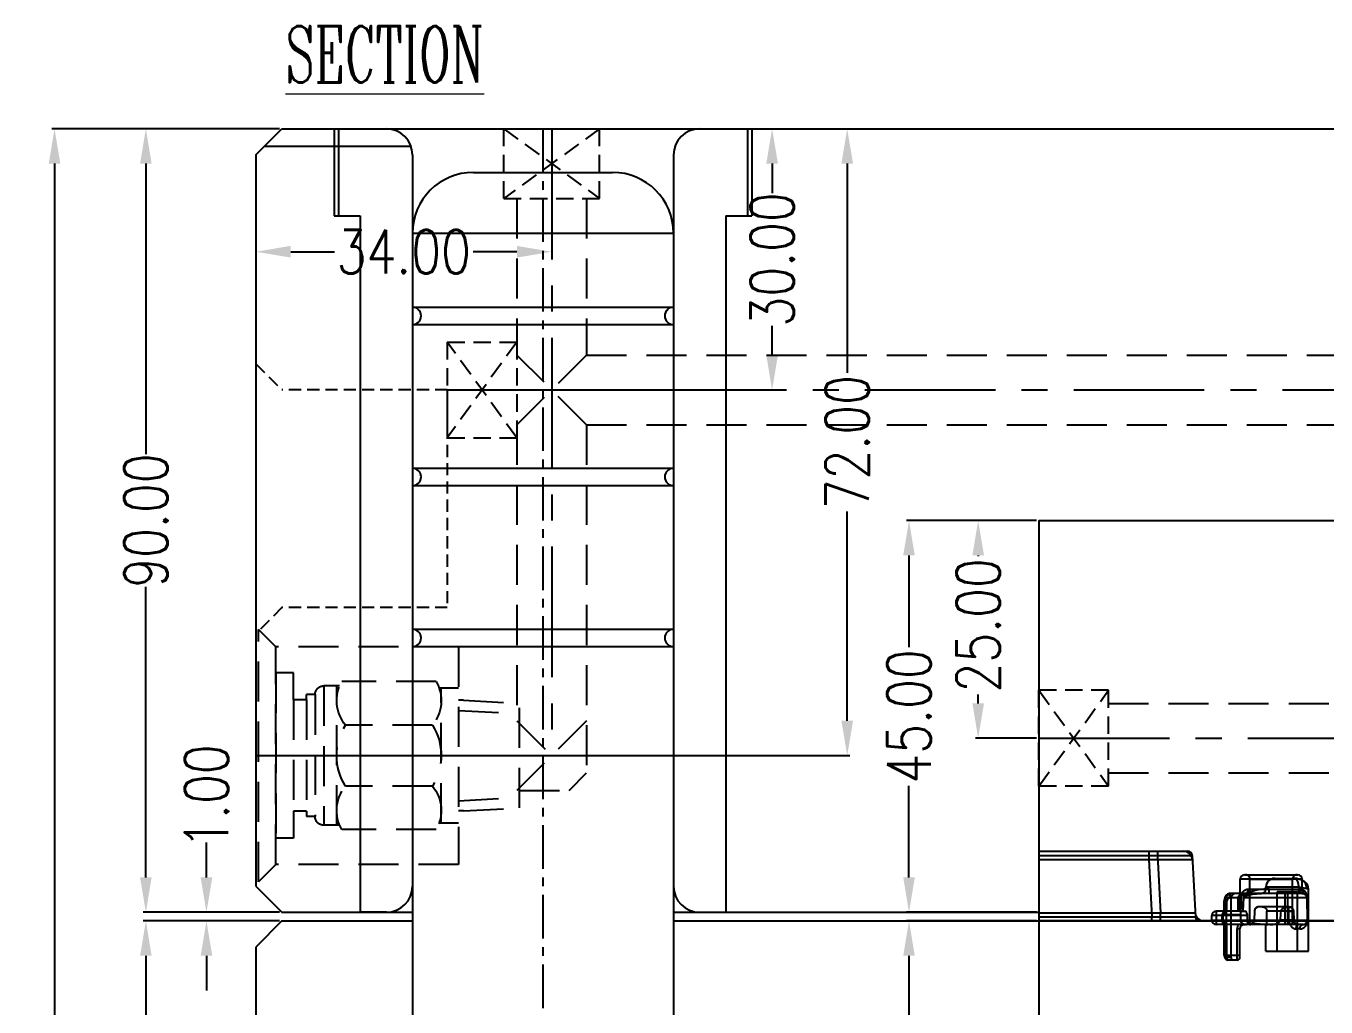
# Model space of a CAD drawing. Header units: millimetres. Extents: x 25970 to 27273, y -22508 to -21586.
# Drawn here: x 26420.2 to 26569.6, y -22229 to -22116.3 of the extents above; entities that cross this region are included whole.
import ezdxf

# ---------------------------------------------------------------- set-up
doc = ezdxf.new("R2010")
doc.units = ezdxf.units.MM
doc.header["$LTSCALE"] = 8
doc.linetypes.add('CENTER', pattern=[2, 1.25, -0.25, 0.25, -0.25])
doc.linetypes.add('HIDDEN', pattern=[0.375, 0.25, -0.125])
doc.layers.get('DEFPOINTS').update_dxf_attribs({"color": 6})
for name, color, linetype in [('Cav-cor', 30, 'Continuous'), ('CL', 1, 'Continuous'), ('WT', 4, 'Continuous')]:
    doc.layers.add(name, color=color, linetype=linetype)
doc.layers.add('dim', color=3, linetype='Continuous', lineweight=15)
doc.styles.add('ROMANC', font='RomanC.ttf', dxfattribs={"width": 0.8, "height": 7})
doc.styles.get("Standard").update_dxf_attribs({"font": 'txt.shx', "width": 0.8, "bigfont": 'chineset.shx'})
doc.dimstyles.new('ISO-25', dxfattribs={"dimtxt": 5, "dimasz": 4, "dimexe": 0.3, "dimexo": 0.3, "dimtad": 0, "dimzin": 1, "dimdsep": 46, "dimtxsty": 'Standard', "dimcen": 0, "dimclrd": 3, "dimclre": 3, "dimclrt": 3, "dimazin": 0, "dimtfac": 1, "dimtofl": 0, "dimtmove": 0, "dimatfit": 0, "dimfxl": 0, "dimarcsym": 0})

# ---------------------------------------------------------------- blocks, each defined once
blk = doc.blocks.new('*D26485')
at = {"layer": 'DEFPOINTS', "color": 0}
for p in [(26440.93, -22218.14), (26449.61, -22218.14), (26449.61, -22219.14)]:
    blk.add_point(p, dxfattribs=at)
at = {"layer": 'dim', "color": 3, "lineweight": -2}
for p, q in [((26440.93, -22214.14), (26440.93, -22210.14)), ((26449.31, -22218.14), (26440.63, -22218.14)), ((26449.31, -22219.14), (26440.63, -22219.14)), ((26440.93, -22223.14), (26440.93, -22227.14))]:
    blk.add_line(p, q, dxfattribs=at)
at = {"layer": 'dim', "color": 3}
for points in [[(26440.26, -22214.14), (26441.6, -22214.14), (26440.93, -22218.14)], [(26441.6, -22223.14), (26440.26, -22223.14), (26440.93, -22219.14)]]:
    blk.add_solid(points, dxfattribs=at)
at = {"layer": 'dim', "color": 3, "insert": (26440.93, -22204.85), "char_height": 5, "attachment_point": 5, "rotation": 90}
blk.add_mtext('1.00', dxfattribs=at)
blk = doc.blocks.new('*D26486')
at = {"layer": 'DEFPOINTS', "color": 0}
for p in [(26449.61, -22128.14), (26433.97, -22218.14), (26449.61, -22218.14)]:
    blk.add_point(p, dxfattribs=at)
at = {"layer": 'dim', "color": 3, "lineweight": -2}
for p, q in [((26449.31, -22128.14), (26433.67, -22128.14)), ((26433.97, -22132.14), (26433.97, -22165.52)), ((26433.97, -22214.14), (26433.97, -22180.77)), ((26449.31, -22218.14), (26433.67, -22218.14))]:
    blk.add_line(p, q, dxfattribs=at)
at = {"layer": 'dim', "color": 3}
for points in [[(26434.63, -22132.14), (26433.3, -22132.14), (26433.97, -22128.14)], [(26433.3, -22214.14), (26434.63, -22214.14), (26433.97, -22218.14)]]:
    blk.add_solid(points, dxfattribs=at)
at = {"layer": 'dim', "color": 3, "insert": (26433.97, -22173.14), "char_height": 5, "attachment_point": 5, "rotation": 90}
blk.add_mtext('90.00', dxfattribs=at)
blk = doc.blocks.new('*D26487')
at = {"layer": 'DEFPOINTS', "color": 0}
for p in [(26433.97, -22219.14), (26449.61, -22219.14), (26449.61, -22329.14)]:
    blk.add_point(p, dxfattribs=at)
at = {"layer": 'dim', "color": 3, "lineweight": -2}
for p, q in [((26449.31, -22219.14), (26433.67, -22219.14)), ((26433.97, -22223.14), (26433.97, -22265.85)), ((26433.97, -22325.14), (26433.97, -22282.43)), ((26449.31, -22329.14), (26433.67, -22329.14))]:
    blk.add_line(p, q, dxfattribs=at)
at = {"layer": 'dim', "color": 3}
for points in [[(26434.63, -22223.14), (26433.3, -22223.14), (26433.97, -22219.14)], [(26433.3, -22325.14), (26434.63, -22325.14), (26433.97, -22329.14)]]:
    blk.add_solid(points, dxfattribs=at)
at = {"layer": 'dim', "color": 3, "insert": (26433.97, -22274.14), "char_height": 5, "attachment_point": 5, "rotation": 90}
blk.add_mtext('110.00', dxfattribs=at)
blk = doc.blocks.new('*D26490')
at = {"layer": 'DEFPOINTS', "color": 0}
for p in [(26423.47, -22128.14), (26449.61, -22128.14), (26449.61, -22469.14)]:
    blk.add_point(p, dxfattribs=at)
at = {"layer": 'dim', "color": 3, "lineweight": -2}
for p, q in [((26449.31, -22128.14), (26423.17, -22128.14)), ((26423.47, -22132.14), (26423.47, -22289.35)), ((26423.47, -22465.14), (26423.47, -22307.93)), ((26449.31, -22469.14), (26423.17, -22469.14))]:
    blk.add_line(p, q, dxfattribs=at)
at = {"layer": 'dim', "color": 3}
for points in [[(26424.14, -22132.14), (26422.81, -22132.14), (26423.47, -22128.14)], [(26422.81, -22465.14), (26424.14, -22465.14), (26423.47, -22469.14)]]:
    blk.add_solid(points, dxfattribs=at)
at = {"layer": 'dim', "color": 3, "insert": (26423.47, -22298.64), "char_height": 5, "attachment_point": 5, "rotation": 90}
blk.add_mtext('341.00', dxfattribs=at)
blk = doc.blocks.new('*D26492')
at = {"layer": 'DEFPOINTS', "color": 0}
for p in [(26521.67, -22219.14), (26536.61, -22219.14), (26536.61, -22269.14)]:
    blk.add_point(p, dxfattribs=at)
at = {"layer": 'dim', "color": 3, "lineweight": -2}
for p, q in [((26536.31, -22219.14), (26521.37, -22219.14)), ((26521.67, -22223.14), (26521.67, -22236.52)), ((26521.67, -22265.14), (26521.67, -22251.77)), ((26536.31, -22269.14), (26521.37, -22269.14))]:
    blk.add_line(p, q, dxfattribs=at)
at = {"layer": 'dim', "color": 3}
for points in [[(26522.34, -22223.14), (26521.01, -22223.14), (26521.67, -22219.14)], [(26521.01, -22265.14), (26522.34, -22265.14), (26521.67, -22269.14)]]:
    blk.add_solid(points, dxfattribs=at)
at = {"layer": 'dim', "color": 3, "insert": (26521.67, -22244.14), "char_height": 5, "attachment_point": 5, "rotation": 90}
blk.add_mtext('50.00', dxfattribs=at)
blk = doc.blocks.new('*D26493')
at = {"layer": 'DEFPOINTS', "color": 0}
for p in [(26521.67, -22173.14), (26536.61, -22173.14), (26536.61, -22218.14)]:
    blk.add_point(p, dxfattribs=at)
at = {"layer": 'dim', "color": 3, "lineweight": -2}
for p, q in [((26536.31, -22173.14), (26521.37, -22173.14)), ((26521.67, -22177.14), (26521.67, -22187.68)), ((26521.67, -22214.14), (26521.67, -22203.6)), ((26536.31, -22218.14), (26521.37, -22218.14))]:
    blk.add_line(p, q, dxfattribs=at)
at = {"layer": 'dim', "color": 3}
for points in [[(26522.34, -22177.14), (26521.01, -22177.14), (26521.67, -22173.14)], [(26521.01, -22214.14), (26522.34, -22214.14), (26521.67, -22218.14)]]:
    blk.add_solid(points, dxfattribs=at)
at = {"layer": 'dim', "color": 3, "insert": (26521.67, -22195.64), "char_height": 5, "attachment_point": 5, "rotation": 90}
blk.add_mtext('45.00', dxfattribs=at)
blk = doc.blocks.new('20150513.114825')
at = {"layer": 'WT', "color": 125, "linetype": 'HIDDEN'}
for p, q in [((-5.5, 8), (5.5, 8)), ((5.5, 8), (-5.5, 0)), ((-5.5, 8), (5.5, 0)), ((-5.5, 0), (-5.5, 8)), ((5.5, 0), (5.5, 8)), ((-5.5, 0), (5.5, 0))]:
    blk.add_line(p, q, dxfattribs=at)
blk = doc.blocks.new('*D27301')
at = {"layer": 'DEFPOINTS', "color": 0}
for p in [(26529.62, -22173.14), (26536.61, -22173.14), (26536.61, -22198.14)]:
    blk.add_point(p, dxfattribs=at)
at = {"layer": 'dim', "color": 3, "lineweight": -2}
for p, q in [((26536.31, -22173.14), (26529.32, -22173.14)), ((26529.62, -22177.14), (26529.62, -22177.22)), ((26529.62, -22194.14), (26529.62, -22193.14)), ((26536.31, -22198.14), (26529.32, -22198.14))]:
    blk.add_line(p, q, dxfattribs=at)
at = {"layer": 'dim', "color": 3}
for points in [[(26530.29, -22177.14), (26528.96, -22177.14), (26529.62, -22173.14)], [(26528.96, -22194.14), (26530.29, -22194.14), (26529.62, -22198.14)]]:
    blk.add_solid(points, dxfattribs=at)
at = {"layer": 'dim', "color": 3, "insert": (26529.62, -22185.18), "char_height": 5, "attachment_point": 5, "rotation": 90}
blk.add_mtext('25.00', dxfattribs=at)
blk = doc.blocks.new('*D27302')
at = {"layer": 'DEFPOINTS', "color": 0}
for p in [(26480.61, -22128.14), (26446.61, -22131.14), (26446.61, -22142.26)]:
    blk.add_point(p, dxfattribs=at)
at = {"layer": 'dim', "color": 3, "lineweight": -2}
for p, q in [((26480.61, -22128.44), (26480.61, -22142.56)), ((26446.61, -22131.44), (26446.61, -22142.56)), ((26450.61, -22142.26), (26455.65, -22142.26)), ((26476.61, -22142.26), (26471.57, -22142.26))]:
    blk.add_line(p, q, dxfattribs=at)
at = {"layer": 'dim', "color": 3}
for points in [[(26450.61, -22141.59), (26450.61, -22142.93), (26446.61, -22142.26)], [(26476.61, -22142.93), (26476.61, -22141.59), (26480.61, -22142.26)]]:
    blk.add_solid(points, dxfattribs=at)
at = {"layer": 'dim', "color": 3, "insert": (26463.61, -22142.26), "char_height": 5, "attachment_point": 5}
blk.add_mtext('34.00', dxfattribs=at)
blk = doc.blocks.new('*D27303')
at = {"layer": 'DEFPOINTS', "color": 0}
for p in [(26486.11, -22128.14), (26505.94, -22128.14), (26468.61, -22158.14)]:
    blk.add_point(p, dxfattribs=at)
at = {"layer": 'dim', "color": 3, "lineweight": -2}
for p, q in [((26486.41, -22128.14), (26506.24, -22128.14)), ((26505.94, -22132.14), (26505.94, -22135.52)), ((26505.94, -22154.14), (26505.94, -22150.77)), ((26468.91, -22158.14), (26506.24, -22158.14))]:
    blk.add_line(p, q, dxfattribs=at)
at = {"layer": 'dim', "color": 3}
for points in [[(26506.61, -22132.14), (26505.27, -22132.14), (26505.94, -22128.14)], [(26505.27, -22154.14), (26506.61, -22154.14), (26505.94, -22158.14)]]:
    blk.add_solid(points, dxfattribs=at)
at = {"layer": 'dim', "color": 3, "insert": (26505.94, -22143.14), "char_height": 5, "attachment_point": 5, "rotation": 90}
blk.add_mtext('30.00', dxfattribs=at)
blk = doc.blocks.new('*D27304')
at = {"layer": 'DEFPOINTS', "color": 0}
for p in [(26449.31, -22128.14), (26514.57, -22128.14), (26446.61, -22200.14)]:
    blk.add_point(p, dxfattribs=at)
at = {"layer": 'dim', "color": 3, "lineweight": -2}
for p, q in [((26449.61, -22128.14), (26514.87, -22128.14)), ((26514.57, -22132.14), (26514.57, -22156.18)), ((26514.57, -22196.14), (26514.57, -22172.1)), ((26446.91, -22200.14), (26514.87, -22200.14))]:
    blk.add_line(p, q, dxfattribs=at)
at = {"layer": 'dim', "color": 3}
for points in [[(26515.24, -22132.14), (26513.9, -22132.14), (26514.57, -22128.14)], [(26513.9, -22196.14), (26515.24, -22196.14), (26514.57, -22200.14)]]:
    blk.add_solid(points, dxfattribs=at)
at = {"layer": 'dim', "color": 3, "insert": (26514.57, -22164.14), "char_height": 5, "attachment_point": 5, "rotation": 90}
blk.add_mtext('72.00', dxfattribs=at)
blk = doc.blocks.new('20160901.193409')
at = {"layer": 'Cav-cor', "color": 241}
for p, q in [((-96.45, 10.96), (-79.34, 10.96)), ((-96.45, 10.48), (-82.84, 10.48)), ((-83.81, 10.96), (-83.81, 10.01)), ((-82.84, 10.96), (-82.84, 10.48)), ((-82.84, 10.48), (-82.49, 3.91)), ((-78.84, 10.48), (-78.47, 3.43)), ((-96.45, 10.01), (-83.81, 10.01)), ((-83.81, 10.01), (-83.47, 3.43)), ((-73.33, 4.08), (-73.33, 7.75)), ((-66.19, 7.75), (-73.33, 7.75)), ((-72.82, 8.26), (-66.7, 8.26)), ((-67.31, 7.72), (-72.21, 7.72)), ((-72.2, 6.12), (-72.2, 7.72)), ((-69.35, 7.85), (-67.14, 7.85)), ((-67.31, 2.55), (-67.31, 7.72)), ((-66.19, 6.51), (-66.19, 7.75)), ((-74.79, 6.02), (-74.78, 6.02)), ((-74.48, 5.61), (-74.48, 6.12)), ((-72.74, 6.12), (-74.48, 6.12)), ((-66.16, 6.12), (-72.74, 6.12)), ((-66.16, 6.12), (-72.74, 6.12)), ((-72.37, 6.63), (-66.46, 6.63)), ((-72.2, 2.55), (-72.2, 6.12)), ((-70.37, 6.63), (-70.37, 6.83)), ((-66.58, 6.83), (-70.37, 6.83)), ((-69.09, 6.12), (-69.09, 6.32)), ((-66.75, 6.32), (-69.09, 6.32)), ((-69.09, 4.59), (-69.09, 6.12)), ((-68.18, 6.12), (-68.18, 2.55)), ((-67.87, 6.12), (-67.87, 2.55)), ((-66.75, 6.12), (-66.75, 6.32)), ((-66.75, 2.55), (-66.75, 6.12)), ((-65.47, -0.51), (-65.47, 6.62)), ((-75.15, 3.88), (-75.15, 5.26)), ((-74.84, 5.26), (-75.15, 5.26)), ((-75.1, 3.67), (-75.1, 5.26)), ((-73.55, 5.61), (-74.92, 5.61)), ((-74.84, 4.08), (-74.84, 5.26)), ((-74.38, 5.61), (-74.38, -1.22)), ((-73.57, 4.08), (-73.55, 5.61)), ((-73.27, 4.08), (-73.26, 5.62)), ((-73.25, 5.61), (-73.27, 3.06)), ((-73.25, 5.61), (-73.27, 3.06)), ((-73.01, 4.85), (-73.03, 4.08)), ((-72.98, 5.62), (-73.01, 4.85)), ((-72.99, 4.85), (-73.01, 4.08)), ((-72.96, 5.61), (-72.99, 4.85)), ((-72.2, 5.61), (-72.96, 5.61)), ((-66.75, 5.61), (-72.2, 5.61)), ((-67.72, 4.59), (-71.18, 4.59)), ((-67.72, 4.59), (-71.18, 4.59)), ((-69.09, -0.51), (-69.09, 4.59)), ((-65.65, 5.61), (-66.75, 5.61)), ((-65.65, 5.61), (-65.63, 3.06)), ((-65.65, 5.61), (-65.63, 3.06)), ((-65.6, 3.07), (-65.62, 5.62)), ((-96.45, 3.91), (-82.49, 3.91)), ((-96.45, 3.43), (-83.47, 3.43)), ((-83.47, 2.96), (-83.47, 3.43)), ((-82.49, 2.96), (-82.49, 3.91)), ((-76.59, 3.06), (-76.59, 3.57)), ((-73.27, 3.57), (-76.59, 3.57)), ((-76.59, 3.06), (-73.26, 3.06)), ((-76.08, 4.08), (-76.08, 2.55)), ((-73.26, 4.08), (-76.08, 4.08)), ((-75.4, 2.96), (-75.4, 3.67)), ((-73.27, 3.67), (-75.4, 3.67)), ((-75.29, 2.96), (-75.29, 3.67)), ((-74.89, 2.55), (-74.89, 4.08)), ((-72.5, 3.57), (-73.27, 3.57)), ((-73.26, 4.08), (-72.77, 4.08)), ((-73.26, 3.06), (-72.5, 3.06)), ((-72.5, 3.32), (-72.5, 3.57)), ((-72.5, 3.06), (-72.5, 3.32)), ((-72.5, 3.06), (-72.2, 3.06)), ((-72.2, 3.06), (-66.75, 3.06)), ((-71.69, 4.1), (-71.73, 3.04)), ((-71.69, 4.1), (-71.73, 3.04)), ((-70.25, 2.55), (-70.25, 4.08)), ((-67.75, 4.08), (-70.25, 4.08)), ((-67.17, 3.04), (-68.7, 3.04)), ((-67.21, 4.1), (-68.62, 4.1)), ((-67.72, 3.02), (-67.75, 4.08)), ((-67.21, 4.1), (-67.17, 3.04)), ((-67.21, 4.1), (-67.17, 3.04)), ((-66.75, 3.06), (-65.64, 3.06)), ((-65.63, 3.06), (-65.64, 2.96)), ((-65.64, 3.06), (-65.63, 3.06)), ((-73.26, 2.96), (-96.45, 2.96)), ((-96.45, 2.96), (-73.26, 2.96)), ((-96.45, 2.96), (-72.2, 2.96)), ((-72.76, 2.55), (-76.08, 2.55)), ((-75.15, -1.02), (-75.15, 2.75)), ((-75.1, -1.02), (-75.1, 2.96)), ((-74.84, -1.02), (-74.84, 2.55)), ((-73.66, -1.53), (-73.66, 2.04)), ((-73.36, 2.04), (-73.66, 2.04)), ((-73.36, -1.22), (-73.36, 2.04)), ((-72.24, 2.55), (-72.76, 2.55)), ((-72.24, 2.55), (-72.76, 2.55)), ((-66.66, 2.55), (-72.24, 2.55)), ((-72.2, 2.96), (-66.75, 2.96)), ((-70.37, -0.51), (-70.37, 2.55)), ((-66.45, 2.04), (-66.88, 2.04)), ((-66.75, 2.96), (-39.78, 2.96)), ((-66.75, -0.51), (-66.75, 2.55)), ((-66.14, 2.55), (-66.66, 2.55)), ((-66.14, 2.55), (-66.66, 2.55)), ((-44.78, 2.96), (-65.64, 2.96)), ((-65.64, 2.96), (-44.78, 2.96)), ((-73.36, -1.02), (-75.15, -1.02)), ((-75.15, -1.02), (-75.1, -1.02)), ((-74.38, -1.22), (-74.98, -1.22)), ((-70.37, -0.51), (-65.47, -0.51)), ((-73.66, -1.53), (-74.72, -1.53))]:
    blk.add_line(p, q, dxfattribs=at)
for points in [[(-74.78, 6.02), (-74.84, 5.97), (-74.97, 5.82), (-75.07, 5.63), (-75.14, 5.41), (-75.15, 5.26)], [(-74.78, 6.02), (-74.82, 5.99), (-74.93, 5.87), (-75.03, 5.72), (-75.1, 5.54), (-75.15, 5.34), (-75.15, 5.26)], [(-75.15, -1.02), (-75.13, -1.18), (-75.05, -1.34), (-74.92, -1.47), (-74.72, -1.53)], [(-75.15, -1.02), (-75.13, -1.17), (-75.06, -1.34), (-74.93, -1.47), (-74.72, -1.53)]]:
    blk.add_lwpolyline(points, dxfattribs=at)
for centre, radius, start, end in [((-79.82, 9.96), 1, 3, 90), ((-79.34, 10.46), 0.5, 3, 90), ((-72.82, 7.75), 0.51, 90, 180), ((-72.71, 7.75), 0.51, 356.4026, 90), ((-69.35, 6.83), 1.02, 90, 180), ((-66.8, 7.75), 0.51, 90, 183.5974), ((-67.14, 5.81), 2.04, 59.2869, 90), ((-66.7, 7.75), 0.51, 0, 90), ((-66.51, 6.87), 0.808, 47.1, 59.2381), ((-66.49, 6.61), 1.02, 0.002, 57.8984), ((-73.87, 5.61), 0.51, 90, 180), ((-72.74, 5.61), 0.51, 90, 179.5), ((-72.74, 4.82), 1.3, 89.9918, 95.7552), ((-71.46, 4.11), 2.27, 116.8675, 117.8756), ((-70.88, 6.63), 0.51, 270, 0), ((-66.03, 6.63), 0.576, 180.0042, 195.882), ((-66.13, 6.58), 0.468, 223.3129, 230.4339), ((-65.68, 6.51), 0.51, 180.0011, 241.5632), ((-66.16, 5.61), 0.51, 0.5, 90), ((-71.18, 4.08), 0.51, 90, 178), ((-67.74, 3.63), 0.957, 86.959, 94.6178), ((-67.72, 4.08), 0.51, 2, 90), ((-67.68, 4.12), 0.458, 73.4259, 78.0151), ((-67.67, 4.16), 0.414, 68.2853, 73.4098), ((-67.66, 4.19), 0.391, 62.6602, 68.2679), ((-66.85, 5.61), 1.23, 0.4222, 4.717), ((-77.5, 3.96), 1, 183, 270), ((-77.98, 3.46), 0.5, 183, 270), ((-76.08, 3.57), 0.51, 90, 180), ((-76.08, 3.06), 0.51, 180, 270), ((-74.99, 3.67), 0.408, 90, 180), ((-72.76, 3.06), 0.51, 179.5, 270), ((-72.24, 3.06), 0.51, 270, 358), ((-66.66, 3.06), 0.51, 182, 270), ((-66.14, 3.06), 0.51, 270, 0.5), ((-66.85, 3.06), 1.25, 355.2855, 0.3705), ((-66.83, 3.06), 1.23, 355.2263, 0.3982), ((-74.99, 2.96), 0.408, 180, 270), ((-72.85, 2.04), 0.816, 141.3101, 180), ((-72.85, 2.04), 0.51, 90, 180), ((-72.66, 2.85), 0.295, 270.0448, 285.9897), ((-71.66, 3.05), 0.845, 186.4469, 191.0498), ((-71.06, 9.02), 6.41, 259.5763, 259.855), ((-70.85, 10.21), 7.62, 259.91, 261.5757), ((-70.71, 11.17), 8.58, 261.5589, 261.789), ((-70.08, 17.67), 15.12, 268.9088, 269.3792), ((-70.09, 17.6), 15.05, 269.3788, 269.9994), ((-74.07, -1.22), 0.306, 180, 270), ((-73.66, -1.22), 0.306, 270, 0)]:
    blk.add_arc(centre, radius, start, end, dxfattribs=at)
for points, knots in [([(-82.84, 10.48), (-82.58, 10.49), (-82.07, 10.49), (-81.33, 10.49), (-80.74, 10.49), (-80.31, 10.49), (-80.02, 10.5), (-79.76, 10.49), (-79.53, 10.49), (-79.33, 10.49), (-79.16, 10.49), (-79.04, 10.49), (-78.97, 10.49), (-78.92, 10.49), (-78.89, 10.49), (-78.87, 10.49), (-78.85, 10.48), (-78.84, 10.49), (-78.84, 10.48)], [0, 0, 0, 0, 0.195011, 0.382686, 0.555536, 0.634359, 0.707084, 0.772974, 0.831424, 0.881863, 0.923797, 0.956855, 0.969942, 0.980688, 0.989077, 0.995096, 0.998734, 1, 1, 1, 1]), ([(-83.81, 10.01), (-83.49, 10.01), (-82.85, 10.02), (-81.93, 10.03), (-81.2, 10.03), (-80.66, 10.03), (-80.29, 10.03), (-79.97, 10.03), (-79.67, 10.03), (-79.42, 10.03), (-79.21, 10.03), (-79.07, 10.02), (-78.97, 10.02), (-78.92, 10.02), (-78.88, 10.02), (-78.85, 10.02), (-78.83, 10.01), (-78.82, 10.01), (-78.82, 10.01)], [0, 0, 0, 0, 0.194984, 0.382519, 0.555397, 0.63422, 0.706935, 0.772834, 0.831288, 0.881727, 0.923674, 0.956728, 0.969821, 0.98058, 0.988986, 0.995019, 0.998675, 1, 1, 1, 1]), ([(-66.58, 6.83), (-66.58, 6.96), (-66.61, 7.21), (-66.7, 7.5), (-66.82, 7.68), (-66.94, 7.8), (-67.06, 7.85), (-67.14, 7.85)], [0, 0, 0, 0, 0.311763, 0.591474, 0.712514, 0.819583, 1, 1, 1, 1]), ([(-65.69, 6.69), (-65.67, 6.86), (-65.72, 7.21), (-65.96, 7.48), (-66.1, 7.57)], [0, 0, 0, 0, 0.514487, 1, 1, 1, 1]), ([(-66.1, 7.57), (-66.06, 7.55), (-66.03, 7.53), (-65.93, 7.47), (-66.03, 7.53), (-66.06, 7.55), (-66.1, 7.57)], [0, 0, 0, 0, 0.336591, 0.5, 0.663426, 1, 1, 1, 1]), ([(-66.1, 7.57), (-66.06, 7.55), (-66.03, 7.53), (-65.93, 7.47), (-66.03, 7.53), (-66.06, 7.55), (-66.1, 7.57)], [0, 0, 0, 0, 0.336591, 0.5, 0.663426, 1, 1, 1, 1]), ([(-74.48, 6.12), (-74.54, 6.12), (-74.66, 6.09), (-74.86, 5.94), (-74.92, 5.74), (-74.92, 5.61)], [0, 0, 0, 0, 0.235852, 0.481475, 1, 1, 1, 1]), ([(-74.92, 5.61), (-74.93, 5.69), (-74.91, 5.84), (-74.84, 5.98), (-74.79, 6.02)], [0, 0, 0, 0, 0.57089, 1, 1, 1, 1]), ([(-74.79, 6.02), (-74.84, 5.98), (-74.91, 5.84), (-74.92, 5.69), (-74.92, 5.61)], [0, 0, 0, 0, 0.428673, 1, 1, 1, 1]), ([(-74.48, 5.61), (-74.48, 5.68), (-74.5, 5.8), (-74.56, 5.96), (-74.65, 6.05), (-74.74, 6.05), (-74.77, 6.03), (-74.79, 6.02)], [0, 0, 0, 0, 0.334798, 0.616195, 0.820352, 0.906863, 1, 1, 1, 1]), ([(-74.78, 6.02), (-74.77, 6.03), (-74.72, 6.05), (-74.64, 6.04), (-74.58, 5.98), (-74.55, 5.92), (-74.54, 5.89)], [0, 0, 0, 0, 0.218392, 0.430772, 0.68496, 1, 1, 1, 1]), ([(-72.74, 6.12), (-72.82, 6.12), (-72.99, 6.1), (-73.24, 6.03), (-73.46, 5.88), (-73.56, 5.7), (-73.56, 5.61)], [0, 0, 0, 0, 0.239602, 0.482055, 0.732589, 1, 1, 1, 1]), ([(-73.41, 5.9), (-73.37, 5.93), (-73.21, 6.05), (-73.01, 6.1), (-72.87, 6.11)], [0, 0, 0, 0, 0.258005, 1, 1, 1, 1]), ([(-73.26, 5.62), (-73.26, 5.77), (-73.2, 6.03), (-73, 6.35), (-72.73, 6.57), (-72.49, 6.63), (-72.37, 6.63)], [0, 0, 0, 0, 0.297581, 0.526676, 0.753411, 1, 1, 1, 1]), ([(-72.52, 6.12), (-72.59, 6.08), (-72.74, 5.99), (-72.86, 5.88), (-72.91, 5.81)], [0, 0, 0, 0, 0.506801, 1, 1, 1, 1]), ([(-72.74, 6.12), (-72.69, 6.12), (-72.58, 6.15), (-72.46, 6.27), (-72.38, 6.44), (-72.37, 6.56), (-72.37, 6.63)], [0, 0, 0, 0, 0.213351, 0.449758, 0.715399, 1, 1, 1, 1]), ([(-72.2, 6.26), (-72.23, 6.25), (-72.32, 6.21), (-72.42, 6.17), (-72.48, 6.14)], [0, 0, 0, 0, 0.258314, 1, 1, 1, 1]), ([(-69.99, 6.63), (-70.39, 6.63), (-71.14, 6.56), (-71.88, 6.39), (-72.2, 6.26)], [0, 0, 0, 0, 0.535558, 1, 1, 1, 1]), ([(-70.02, 6.12), (-70.42, 6.12), (-71.15, 6.09), (-71.88, 6.01), (-72.2, 5.94)], [0, 0, 0, 0, 0.544358, 1, 1, 1, 1]), ([(-70.02, 6.12), (-70.02, 6.12), (-70.01, 6.14), (-70.01, 6.16), (-70, 6.21), (-70, 6.27), (-69.99, 6.35), (-69.99, 6.47), (-69.99, 6.56), (-69.99, 6.63)], [0, 0, 0, 0, 0.022871, 0.080677, 0.173157, 0.297134, 0.447862, 0.619706, 1, 1, 1, 1]), ([(-66.16, 6.12), (-66.22, 6.12), (-66.34, 6.15), (-66.54, 6.3), (-66.61, 6.5), (-66.61, 6.63)], [0, 0, 0, 0, 0.237234, 0.483401, 1, 1, 1, 1]), ([(-66.19, 6.51), (-66.19, 6.51), (-66.19, 6.51), (-66.19, 6.51), (-66.2, 6.52), (-66.22, 6.53), (-66.25, 6.54), (-66.3, 6.57), (-66.36, 6.59), (-66.46, 6.62), (-66.55, 6.63), (-66.61, 6.63)], [0, 0, 0, 0, 0.004495, 0.017861, 0.039977, 0.070643, 0.156384, 0.272464, 0.416338, 0.586087, 1, 1, 1, 1]), ([(-66.47, 6.26), (-66.48, 6.27), (-66.54, 6.34), (-66.57, 6.41), (-66.59, 6.47)], [0, 0, 0, 0, 0.245611, 1, 1, 1, 1]), ([(-66.58, 6.83), (-66.49, 6.83), (-66.19, 6.82), (-65.89, 6.76), (-65.69, 6.69)], [0, 0, 0, 0, 0.307272, 1, 1, 1, 1]), ([(-65.62, 5.62), (-65.62, 5.76), (-65.67, 6.02), (-65.85, 6.34), (-66.12, 6.57), (-66.35, 6.63), (-66.46, 6.63)], [0, 0, 0, 0, 0.289796, 0.528656, 0.757458, 1, 1, 1, 1]), ([(-66.46, 6.63), (-66.46, 6.56), (-66.45, 6.44), (-66.39, 6.27), (-66.29, 6.15), (-66.2, 6.12), (-66.16, 6.12)], [0, 0, 0, 0, 0.304798, 0.58082, 0.81027, 1, 1, 1, 1]), ([(-66.16, 6.12), (-66.23, 6.12), (-66.33, 6.15), (-66.41, 6.2), (-66.43, 6.22)], [0, 0, 0, 0, 0.742814, 1, 1, 1, 1]), ([(-65.69, 6.69), (-65.67, 6.83), (-65.7, 7.12), (-65.86, 7.37), (-65.96, 7.47)], [0, 0, 0, 0, 0.512912, 1, 1, 1, 1]), ([(-65.86, 6.32), (-65.83, 6.28), (-65.7, 6.1), (-65.64, 5.88), (-65.62, 5.71)], [0, 0, 0, 0, 0.225901, 1, 1, 1, 1]), ([(-65.47, 6.61), (-65.48, 6.62), (-65.55, 6.64), (-65.62, 6.67), (-65.69, 6.69)], [0, 0, 0, 0, 0.063933, 1, 1, 1, 1]), ([(-65.69, 6.69), (-65.66, 6.68), (-65.6, 6.66), (-65.54, 6.64), (-65.51, 6.63), (-65.49, 6.62), (-65.48, 6.61), (-65.47, 6.61)], [0, 0, 0, 0, 0.431253, 0.74534, 0.85637, 0.936072, 1, 1, 1, 1]), ([(-74.92, 5.61), (-74.95, 5.61), (-75, 5.57), (-75.07, 5.46), (-75.1, 5.34), (-75.1, 5.26)], [0, 0, 0, 0, 0.170649, 0.411476, 1, 1, 1, 1]), ([(-74.92, 5.61), (-74.95, 5.61), (-75, 5.57), (-75.07, 5.46), (-75.1, 5.34), (-75.1, 5.26)], [0, 0, 0, 0, 0.166326, 0.406935, 1, 1, 1, 1]), ([(-74.48, 5.61), (-74.57, 5.61), (-74.74, 5.52), (-74.84, 5.35), (-74.84, 5.26)], [0, 0, 0, 0, 0.506266, 1, 1, 1, 1]), ([(-74.65, 5.56), (-74.68, 5.54), (-74.77, 5.47), (-74.84, 5.35), (-74.84, 5.26)], [0, 0, 0, 0, 0.263245, 1, 1, 1, 1]), ([(-74.48, 5.61), (-74.49, 5.61), (-74.55, 5.61), (-74.61, 5.58), (-74.65, 5.56)], [0, 0, 0, 0, 0.241609, 1, 1, 1, 1]), ([(-73.56, 5.61), (-73.56, 5.63), (-73.55, 5.7), (-73.52, 5.77), (-73.49, 5.81)], [0, 0, 0, 0, 0.256059, 1, 1, 1, 1]), ([(-73.55, 5.61), (-73.52, 5.61), (-73.44, 5.61), (-73.36, 5.61), (-73.3, 5.61), (-73.28, 5.61), (-73.25, 5.62), (-73.25, 5.61)], [0, 0, 0, 0, 0.382461, 0.706701, 0.830901, 0.923421, 1, 1, 1, 1]), ([(-73.55, 5.61), (-73.52, 5.61), (-73.44, 5.61), (-73.36, 5.61), (-73.3, 5.61), (-73.28, 5.61), (-73.25, 5.62), (-73.25, 5.61)], [0, 0, 0, 0, 0.382481, 0.706738, 0.830945, 0.923474, 1, 1, 1, 1]), ([(-73.25, 5.61), (-73.25, 5.61), (-73.25, 5.62), (-73.25, 5.62), (-73.26, 5.62)], [0, 0, 0, 0, 0.114478, 1, 1, 1, 1]), ([(-72.91, 5.81), (-72.92, 5.8), (-72.95, 5.76), (-72.97, 5.71), (-72.98, 5.67)], [0, 0, 0, 0, 0.225105, 1, 1, 1, 1]), ([(-72.75, 5.79), (-72.79, 5.77), (-72.86, 5.74), (-72.94, 5.68), (-72.96, 5.64)], [0, 0, 0, 0, 0.485338, 1, 1, 1, 1]), ([(-72.5, 5.87), (-72.52, 5.87), (-72.6, 5.84), (-72.69, 5.82), (-72.75, 5.79)], [0, 0, 0, 0, 0.263336, 1, 1, 1, 1]), ([(-72.2, 5.94), (-72.23, 5.94), (-72.33, 5.92), (-72.42, 5.89), (-72.5, 5.87)], [0, 0, 0, 0, 0.261613, 1, 1, 1, 1]), ([(-70.78, 4.59), (-70.71, 4.59), (-70.57, 4.56), (-70.4, 4.45), (-70.27, 4.28), (-70.25, 4.15), (-70.25, 4.08)], [0, 0, 0, 0, 0.250125, 0.500194, 0.750149, 1, 1, 1, 1]), ([(-68.62, 4.1), (-68.62, 4.15), (-68.56, 4.28), (-68.39, 4.41), (-68.25, 4.47), (-68.18, 4.49)], [0, 0, 0, 0, 0.258408, 0.635415, 1, 1, 1, 1]), ([(-68.18, 4.49), (-68.15, 4.5), (-68.05, 4.54), (-67.95, 4.56), (-67.87, 4.57)], [0, 0, 0, 0, 0.25586, 1, 1, 1, 1]), ([(-67.75, 4.08), (-67.75, 4.15), (-67.75, 4.24), (-67.75, 4.36), (-67.74, 4.44), (-67.74, 4.5), (-67.73, 4.55), (-67.73, 4.57), (-67.72, 4.59), (-67.72, 4.59)], [0, 0, 0, 0, 0.380049, 0.551806, 0.702469, 0.826409, 0.9189, 0.976798, 1, 1, 1, 1]), ([(-65.62, 5.62), (-65.63, 5.62), (-65.64, 5.62), (-65.65, 5.62), (-65.65, 5.61)], [0, 0, 0, 0, 0.741914, 1, 1, 1, 1]), ([(-83.47, 3.43), (-83.14, 3.43), (-82.51, 3.43), (-81.58, 3.42), (-80.85, 3.42), (-80.31, 3.42), (-79.95, 3.42), (-79.62, 3.42), (-79.33, 3.42), (-79.08, 3.42), (-78.87, 3.42), (-78.72, 3.42), (-78.63, 3.43), (-78.57, 3.43), (-78.53, 3.43), (-78.5, 3.43), (-78.49, 3.43), (-78.47, 3.43), (-78.47, 3.43)], [0, 0, 0, 0, 0.19512, 0.382815, 0.555762, 0.634623, 0.707351, 0.77326, 0.831699, 0.882123, 0.924035, 0.957042, 0.970108, 0.980833, 0.989194, 0.995179, 0.99878, 1, 1, 1, 1]), ([(-82.49, 3.91), (-82.23, 3.9), (-81.72, 3.9), (-80.98, 3.89), (-80.3, 3.89), (-79.78, 3.88), (-79.41, 3.88), (-79.18, 3.89), (-78.98, 3.89), (-78.81, 3.89), (-78.7, 3.89), (-78.62, 3.89), (-78.58, 3.9), (-78.55, 3.9), (-78.52, 3.9), (-78.51, 3.9), (-78.5, 3.9), (-78.5, 3.91)], [0, 0, 0, 0, 0.195087, 0.382755, 0.555755, 0.70737, 0.773278, 0.831716, 0.882117, 0.923999, 0.95697, 0.970015, 0.980725, 0.989079, 0.995063, 0.998677, 1, 1, 1, 1]), ([(-74.97, 4.08), (-75.01, 4.08), (-75.1, 4.06), (-75.2, 3.96), (-75.27, 3.83), (-75.29, 3.72), (-75.29, 3.67)], [0, 0, 0, 0, 0.222035, 0.461355, 0.723217, 1, 1, 1, 1]), ([(-75.15, 3.88), (-75.15, 3.89), (-75.15, 3.93), (-75.13, 3.98), (-75.11, 4.01)], [0, 0, 0, 0, 0.259457, 1, 1, 1, 1]), ([(-75.15, 3.88), (-75.15, 3.86), (-75.14, 3.79), (-75.12, 3.72), (-75.1, 3.67)], [0, 0, 0, 0, 0.234251, 1, 1, 1, 1]), ([(-75.06, 4.05), (-75.07, 4.04), (-75.1, 4.03), (-75.12, 4), (-75.13, 3.98)], [0, 0, 0, 0, 0.263791, 1, 1, 1, 1]), ([(-75.11, 4.01), (-75.11, 4.01), (-75.07, 4.05), (-75.02, 4.07), (-74.99, 4.08)], [0, 0, 0, 0, 0.227643, 1, 1, 1, 1]), ([(-72.5, 3.57), (-72.49, 3.64), (-72.51, 3.77), (-72.58, 3.96), (-72.69, 4.08), (-72.77, 4.08)], [0, 0, 0, 0, 0.337366, 0.626573, 1, 1, 1, 1]), ([(-69.09, 2.68), (-69.05, 2.69), (-68.94, 2.74), (-68.79, 2.84), (-68.71, 2.97), (-68.7, 3.04)], [0, 0, 0, 0, 0.251224, 0.625988, 1, 1, 1, 1]), ([(-67.75, 4.08), (-67.68, 4.08), (-67.59, 4.09), (-67.46, 4.09), (-67.38, 4.09), (-67.31, 4.09), (-67.26, 4.1), (-67.23, 4.1), (-67.22, 4.1), (-67.21, 4.1), (-67.21, 4.1), (-67.21, 4.1)], [0, 0, 0, 0, 0.377428, 0.550294, 0.702797, 0.828651, 0.922474, 0.956119, 0.980375, 0.995051, 1, 1, 1, 1]), ([(-67.72, 3.02), (-67.65, 3.03), (-67.55, 3.03), (-67.42, 3.03), (-67.34, 3.04), (-67.27, 3.04), (-67.23, 3.04), (-67.2, 3.04), (-67.18, 3.04), (-67.18, 3.04), (-67.17, 3.04), (-67.17, 3.04)], [0, 0, 0, 0, 0.376419, 0.549288, 0.701984, 0.828118, 0.922215, 0.955971, 0.980313, 0.995044, 1, 1, 1, 1]), ([(-67.72, 3.02), (-67.65, 3.03), (-67.55, 3.03), (-67.42, 3.03), (-67.34, 3.04), (-67.27, 3.04), (-67.23, 3.04), (-67.2, 3.04), (-67.18, 3.04), (-67.18, 3.04), (-67.17, 3.04), (-67.17, 3.04)], [0, 0, 0, 0, 0.376427, 0.549297, 0.701993, 0.828126, 0.922221, 0.955976, 0.980316, 0.995046, 1, 1, 1, 1]), ([(-67.72, 3.02), (-67.72, 2.9), (-67.68, 2.66), (-67.5, 2.34), (-67.23, 2.1), (-66.99, 2.04), (-66.88, 2.04)], [0, 0, 0, 0, 0.25587, 0.510858, 0.761508, 1, 1, 1, 1]), ([(-65.6, 3.07), (-65.61, 3.07), (-65.62, 3.07), (-65.63, 3.07), (-65.63, 3.06)], [0, 0, 0, 0, 0.740458, 1, 1, 1, 1]), ([(-65.6, 3.07), (-65.61, 3.07), (-65.61, 3.07), (-65.62, 3.07), (-65.63, 3.07)], [0, 0, 0, 0, 0.340681, 1, 1, 1, 1]), ([(-65.63, 3.07), (-65.63, 3.07), (-65.63, 3.07), (-65.63, 3.06), (-65.63, 3.06)], [0, 0, 0, 0, 0.696416, 1, 1, 1, 1]), ([(-75.29, 2.96), (-75.29, 2.86), (-75.24, 2.7), (-75.1, 2.57), (-75.01, 2.55), (-74.97, 2.55)], [0, 0, 0, 0, 0.535267, 0.776339, 1, 1, 1, 1]), ([(-75.1, 2.96), (-75.11, 2.94), (-75.13, 2.88), (-75.15, 2.81), (-75.15, 2.75)], [0, 0, 0, 0, 0.26693, 1, 1, 1, 1]), ([(-75.15, 2.75), (-75.15, 2.74), (-75.15, 2.7), (-75.13, 2.65), (-75.11, 2.62)], [0, 0, 0, 0, 0.259454, 1, 1, 1, 1]), ([(-74.93, 2.55), (-74.98, 2.55), (-75.08, 2.56), (-75.13, 2.65), (-75.14, 2.69)], [0, 0, 0, 0, 0.555976, 1, 1, 1, 1]), ([(-75.11, 2.62), (-75.11, 2.62), (-75.07, 2.58), (-75.02, 2.56), (-74.99, 2.55)], [0, 0, 0, 0, 0.227645, 1, 1, 1, 1]), ([(-72.95, 2.59), (-72.94, 2.58), (-72.93, 2.57), (-72.91, 2.57), (-72.9, 2.55), (-72.91, 2.55), (-72.91, 2.55)], [0, 0, 0, 0, 0.478881, 0.765733, 0.885574, 1, 1, 1, 1]), ([(-72.45, 2.76), (-72.45, 2.77), (-72.47, 2.82), (-72.48, 2.86), (-72.48, 2.89)], [0, 0, 0, 0, 0.238052, 1, 1, 1, 1]), ([(-72.45, 2.76), (-72.44, 2.74), (-72.43, 2.7), (-72.45, 2.66), (-72.46, 2.64)], [0, 0, 0, 0, 0.536235, 1, 1, 1, 1]), ([(-72.22, 2.72), (-72.24, 2.72), (-72.31, 2.74), (-72.39, 2.75), (-72.45, 2.76)], [0, 0, 0, 0, 0.259256, 1, 1, 1, 1]), ([(-71.4, 2.61), (-71.45, 2.61), (-71.62, 2.63), (-71.8, 2.65), (-71.93, 2.67)], [0, 0, 0, 0, 0.261158, 1, 1, 1, 1]), ([(-70.37, 2.55), (-70.46, 2.55), (-70.81, 2.56), (-71.15, 2.59), (-71.4, 2.61)], [0, 0, 0, 0, 0.261581, 1, 1, 1, 1]), ([(-66.88, 2.04), (-66.88, 2.11), (-66.87, 2.23), (-66.83, 2.41), (-66.73, 2.55), (-66.66, 2.55)], [0, 0, 0, 0, 0.336631, 0.63215, 1, 1, 1, 1]), ([(-66.88, 2.04), (-66.88, 2.13), (-66.86, 2.3), (-66.8, 2.46), (-66.75, 2.51)], [0, 0, 0, 0, 0.573044, 1, 1, 1, 1]), ([(-66.75, 2.51), (-66.74, 2.52), (-66.72, 2.54), (-66.69, 2.55), (-66.66, 2.55)], [0, 0, 0, 0, 0.283649, 1, 1, 1, 1]), ([(-66.45, 2.04), (-66.33, 2.04), (-66.11, 2.1), (-65.86, 2.3), (-65.67, 2.6), (-65.62, 2.83), (-65.61, 2.96)], [0, 0, 0, 0, 0.247749, 0.480218, 0.718563, 1, 1, 1, 1]), ([(-66.45, 2.04), (-66.45, 2.11), (-66.43, 2.23), (-66.37, 2.4), (-66.27, 2.52), (-66.18, 2.55), (-66.14, 2.55)], [0, 0, 0, 0, 0.303646, 0.579053, 0.808874, 1, 1, 1, 1]), ([(-66.32, 2.45), (-66.31, 2.46), (-66.29, 2.49), (-66.26, 2.51), (-66.23, 2.53)], [0, 0, 0, 0, 0.266111, 1, 1, 1, 1]), ([(-65.61, 2.96), (-65.61, 2.9), (-65.64, 2.71), (-65.72, 2.52), (-65.8, 2.4)], [0, 0, 0, 0, 0.286867, 1, 1, 1, 1]), ([(-74.98, -1.22), (-74.99, -1.22), (-75.04, -1.21), (-75.09, -1.13), (-75.1, -1.06), (-75.1, -1.02)], [0, 0, 0, 0, 0.177286, 0.532891, 1, 1, 1, 1]), ([(-74.72, -1.53), (-74.75, -1.53), (-74.82, -1.51), (-74.94, -1.42), (-74.98, -1.3), (-74.98, -1.22)], [0, 0, 0, 0, 0.234227, 0.479264, 1, 1, 1, 1]), ([(-74.72, -1.53), (-74.74, -1.53), (-74.78, -1.47), (-74.81, -1.37), (-74.84, -1.21), (-74.84, -1.09), (-74.84, -1.02)], [0, 0, 0, 0, 0.111139, 0.325889, 0.635404, 1, 1, 1, 1])]:
    blk.add_open_spline(points, degree=3, knots=knots, dxfattribs=at)
for points in [[(-74.48, 6.12), (-74.59, 6.12), (-74.7, 6.08), (-74.78, 6.02)], [(-73.49, 5.81), (-73.47, 5.84), (-73.44, 5.87), (-73.41, 5.9)], [(-72.98, 5.67), (-72.98, 5.65), (-72.98, 5.64), (-72.98, 5.62)], [(-72.96, 5.61), (-72.97, 5.62), (-72.98, 5.62), (-72.98, 5.62)], [(-72.96, 5.64), (-72.96, 5.63), (-72.96, 5.62), (-72.96, 5.61)], [(-67.87, 4.57), (-67.85, 4.58), (-67.83, 4.58), (-67.82, 4.58)], [(-67.69, 4.58), (-67.67, 4.58), (-67.66, 4.58), (-67.64, 4.58)], [(-67.64, 4.58), (-67.63, 4.58), (-67.61, 4.57), (-67.59, 4.57)], [(-75.16, 4), (-75.13, 4.03), (-75.1, 4.05), (-75.07, 4.06)], [(-75.14, 3.94), (-75.15, 3.92), (-75.15, 3.9), (-75.15, 3.88)], [(-75.13, 3.98), (-75.13, 3.97), (-75.14, 3.96), (-75.14, 3.94)], [(-75.07, 4.06), (-75.03, 4.07), (-75, 4.08), (-74.97, 4.08)], [(-75, 4.07), (-75.02, 4.07), (-75.04, 4.06), (-75.06, 4.05)], [(-74.93, 4.08), (-74.95, 4.08), (-74.98, 4.08), (-75, 4.07)], [(-72.5, 2.96), (-72.5, 2.99), (-72.5, 3.03), (-72.5, 3.06)], [(-68.7, 3.04), (-68.68, 3.39), (-68.65, 3.75), (-68.62, 4.1)], [(-75.27, 2.83), (-75.28, 2.87), (-75.29, 2.92), (-75.29, 2.96)], [(-75.23, 2.72), (-75.25, 2.75), (-75.26, 2.79), (-75.27, 2.83)], [(-75.15, 2.75), (-75.15, 2.79), (-75.14, 2.82), (-75.14, 2.85)], [(-75.14, 2.69), (-75.15, 2.71), (-75.15, 2.73), (-75.15, 2.75)], [(-75.14, 2.85), (-75.13, 2.89), (-75.11, 2.92), (-75.1, 2.96)], [(-74.99, 2.55), (-74.97, 2.55), (-74.95, 2.55), (-74.93, 2.55)], [(-72.51, 2.59), (-72.53, 2.58), (-72.55, 2.57), (-72.58, 2.56)], [(-72.46, 2.64), (-72.47, 2.62), (-72.49, 2.6), (-72.51, 2.59)], [(-69.92, 2.55), (-69.69, 2.55), (-69.45, 2.57), (-69.22, 2.64)], [(-69.22, 2.64), (-69.18, 2.65), (-69.13, 2.66), (-69.09, 2.68)], [(-66.23, 2.53), (-66.21, 2.54), (-66.17, 2.55), (-66.14, 2.55)], [(-65.8, 2.4), (-65.84, 2.35), (-65.88, 2.3), (-65.93, 2.25)], [(-75.01, -1.22), (-75, -1.22), (-74.99, -1.22), (-74.98, -1.22)]]:
    blk.add_open_spline(points, degree=3, dxfattribs=at)
for points, weights in [([(-72.74, 6.12), (-73.03, 6.12), (-73.25, 5.91), (-73.25, 5.61)], [1, 0.8067902504, 0.8067902504, 1]), ([(-66.16, 6.12), (-65.87, 6.12), (-65.65, 5.91), (-65.65, 5.61)], [1, 0.8067902504, 0.8067902504, 1]), ([(-71.18, 4.59), (-71.47, 4.59), (-71.68, 4.39), (-71.69, 4.1)], [1, 0.8128932002, 0.8128932002, 1]), ([(-67.72, 4.59), (-67.43, 4.59), (-67.22, 4.39), (-67.21, 4.1)], [1, 0.8128932002, 0.8128932002, 1]), ([(-73.26, 2.96), (-73.27, 2.99), (-73.27, 3.03), (-73.27, 3.06)], [1, 0.9963254202, 0.9963254202, 1]), ([(-72.24, 2.55), (-71.95, 2.55), (-71.74, 2.75), (-71.73, 3.04)], [1, 0.8128932002, 0.8128932002, 1]), ([(-66.66, 2.55), (-66.95, 2.55), (-67.16, 2.75), (-67.17, 3.04)], [1, 0.8128932002, 0.8128932002, 1]), ([(-65.64, 2.96), (-65.63, 2.99), (-65.63, 3.03), (-65.63, 3.06)], [1, 0.9963254202, 0.9963254202, 1]), ([(-72.76, 2.55), (-73.01, 2.55), (-73.21, 2.71), (-73.26, 2.96)], [1, 0.8497311128, 0.8497311128, 1]), ([(-66.14, 2.55), (-65.89, 2.55), (-65.69, 2.71), (-65.64, 2.96)], [1, 0.8497311128, 0.8497311128, 1])]:
    blk.add_rational_spline(points, weights, degree=3, dxfattribs=at)
blk = doc.blocks.new('20160903.151524')
at = {"layer": 'WT', "color": 125, "linetype": 'HIDDEN', "ltscale": 2.3}
for p, q in [((-6.35, 23.56), (-6.01, 30)), ((-6.01, 30), (6.01, 30)), ((-5.19, 23), (-4.82, 30)), ((5.19, 23), (4.82, 30)), ((6.35, 23.56), (6.01, 30)), ((12.5, 23), (-12.5, 23)), ((-12.5, 23), (-12.5, 2)), ((-7.75, 23), (-7.75, 20.77)), ((-6.35, 23.56), (-6.35, 23)), ((6.35, 23.56), (6.35, 23)), ((7.75, 23), (7.75, 20.77)), ((12.5, 23), (12.5, 2)), ((-7.75, 21), (7.75, 21)), ((-8.5, 20.43), (-8.5, 9.57)), ((-3.5, 20.01), (-3.5, 9.99)), ((3.5, 20.01), (3.5, 9.99)), ((8.5, 20.43), (8.5, 9.57)), ((-8, 9.33), (-8, 7.51)), ((-8, 9), (8, 9)), ((8, 9.33), (8, 7.51)), ((8, 7.51), (-8, 7.51)), ((7, 6.51), (-7, 6.51)), ((-7, 6.51), (-7, 5.51)), ((7, 6.51), (7, 5.51)), ((-6.4, 5.51), (-7, 5.51)), ((-6.4, 5.51), (-7, 5.51)), ((6.4, 5.51), (-6.4, 5.51)), ((-6.4, 5.51), (-6.4, 4.01)), ((6.4, 5.51), (6.4, 4.01)), ((6.4, 5.51), (7, 5.51)), ((6.4, 5.51), (7, 5.51)), ((-9.5, 4.01), (-9.5, 2)), ((-6.4, 4.01), (-9.5, 4.01)), ((6.4, 4.01), (-6.4, 4.01)), ((6.4, 4.01), (9.5, 4.01)), ((9.5, 4.01), (9.5, 2)), ((-12.5, 2), (-14.5, 0)), ((-12.5, 2), (12.5, 2)), ((9.5, 2), (-9.5, 2)), ((12.5, 2), (14.5, 0)), ((-14.5, 0), (14.5, 0))]:
    blk.add_line(p, q, dxfattribs=at)
at = {"layer": 'WT', "color": 125, "linetype": 'CENTER', "ltscale": 1.5}
blk.add_line((0, 0), (0, 30), dxfattribs=at)
at = {"layer": 'WT', "color": 125, "linetype": 'HIDDEN', "ltscale": 2.3}
for centre, radius, start, end in [((-6.32, 16.53), 4.47, 50.9817, 119.248), ((0, 14.34), 6.66, 58.3016, 121.6984), ((6.32, 16.53), 4.47, 60.752, 129.0183), ((-6.32, 13.47), 4.47, 240.752, 309.0183), ((0, 15.66), 6.66, 238.3016, 301.6984), ((6.32, 13.47), 4.47, 230.9817, 299.248), ((-7, 7.51), 1, 180, 270), ((7, 7.51), 1, 270, 0)]:
    blk.add_arc(centre, radius, start, end, dxfattribs=at)

msp = doc.modelspace()

# ---------------------------------------------------------------- linework, layer by layer
at = {"linetype": 'Continuous'}
for p, q in [((26446.607, -22131.141), (26449.607, -22128.141)), ((26449.607, -22128.141), (26793.607, -22128.141)), ((26455.607, -22128.141), (26455.607, -22138.141)), ((26456.107, -22128.141), (26456.107, -22138.141)), ((26503.107, -22128.141), (26503.107, -22138.141)), ((26503.607, -22128.141), (26503.607, -22138.141)), ((26446.607, -22131.141), (26446.607, -22215.141)), ((26447.607, -22130.141), (26464.436, -22130.141)), ((26464.607, -22131.141), (26464.607, -22321.141)), ((26494.607, -22131.141), (26494.607, -22321.141)), ((26455.607, -22138.141), (26458.607, -22138.141)), ((26458.607, -22138.141), (26458.607, -22218.141)), ((26500.607, -22138.141), (26500.607, -22218.141)), ((26500.607, -22138.141), (26503.607, -22138.141)), ((26464.607, -22148.627), (26494.607, -22148.627)), ((26464.607, -22150.627), (26494.607, -22150.627)), ((26464.607, -22167.127), (26494.607, -22167.127)), ((26464.607, -22169.127), (26494.607, -22169.127)), ((26464.607, -22185.627), (26494.607, -22185.627)), ((26464.607, -22187.627), (26494.607, -22187.627)), ((26446.607, -22215.141), (26449.607, -22218.141)), ((26449.607, -22219.141), (26446.607, -22222.141)), ((26449.607, -22218.141), (26464.607, -22218.141)), ((26449.607, -22219.141), (26464.607, -22219.141)), ((26494.607, -22218.141), (26536.607, -22218.141)), ((26494.607, -22219.141), (26536.607, -22219.141)), ((26446.607, -22222.141), (26446.607, -22326.141))]:
    msp.add_line(p, q, dxfattribs=at)
for p, q in [((26471.607, -22133.141), (26487.607, -22133.141)), ((26464.607, -22140.141), (26494.607, -22140.141)), ((26461.422, -22218.141), (26458.61, -22218.141)), ((26461.607, -22218.141), (26458.61, -22218.141)), ((26497.607, -22218.141), (26500.605, -22218.141))]:
    msp.add_line(p, q)
at = {"color": 8, "linetype": 'HIDDEN', "ltscale": 0.7}
for p, q in [((26446.607, -22155.141), (26449.607, -22158.141)), ((26468.607, -22158.141), (26449.607, -22158.141)), ((26468.607, -22158.141), (26468.607, -22183.141)), ((26449.607, -22183.141), (26446.607, -22186.141)), ((26468.607, -22183.141), (26449.607, -22183.141))]:
    msp.add_line(p, q, dxfattribs=at)
at = {"linetype": 'Continuous'}
for centre, radius, start, end in [((26461.607, -22131.141), 3, 0, 90), ((26497.607, -22131.141), 3, 90, 180), ((26464.607, -22149.627), 1, 270, 90), ((26494.607, -22149.627), 1, 90, 270), ((26464.607, -22168.127), 1, 270, 90), ((26494.607, -22168.127), 1, 90, 270), ((26464.607, -22186.627), 1, 270, 90), ((26494.607, -22186.627), 1, 90, 270)]:
    msp.add_arc(centre, radius, start, end, dxfattribs=at)
for centre, radius, start, end in [((26471.607, -22140.141), 7, 90, 180), ((26487.607, -22140.141), 7, 0, 90), ((26461.607, -22215.141), 3, 270, 0), ((26497.607, -22215.141), 3, 180, 270)]:
    msp.add_arc(centre, radius, start, end)
at = {"layer": 'Cav-cor', "color": 241}
for p, q in [((26536.607, -22173.141), (26706.607, -22173.141)), ((26536.607, -22173.141), (26536.607, -22269.141)), ((26536.607, -22219.141), (26706.607, -22219.141))]:
    msp.add_line(p, q, dxfattribs=at)
at = {"layer": 'CL', "color": 7, "linetype": 'CENTER', "ltscale": 0.5}
msp.add_line((26479.607, -22128.141), (26479.607, -22329.141), dxfattribs=at)
at = {"layer": 'WT', "color": 125, "linetype": 'CENTER', "ltscale": 1.5}
for p, q in [((26480.607, -22128.141), (26480.607, -22200.141)), ((26468.607, -22158.141), (26671.607, -22158.141)), ((26536.607, -22198.141), (26706.607, -22198.141)), ((26446.607, -22200.141), (26480.607, -22200.141))]:
    msp.add_line(p, q, dxfattribs=at)
at = {"layer": 'WT', "color": 125, "linetype": 'HIDDEN', "ltscale": 2.3}
for p, q in [((26476.607, -22136.141), (26476.607, -22154.141)), ((26484.607, -22136.141), (26484.607, -22154.141)), ((26484.607, -22154.141), (26476.607, -22162.141)), ((26484.607, -22162.141), (26476.607, -22154.141)), ((26484.607, -22154.141), (26673.607, -22154.141)), ((26476.607, -22162.141), (26476.607, -22196.141)), ((26484.607, -22162.141), (26667.607, -22162.141)), ((26484.607, -22162.141), (26484.607, -22202.141)), ((26544.607, -22194.141), (26667.607, -22194.141)), ((26476.607, -22196.141), (26480.607, -22200.141)), ((26484.607, -22196.141), (26476.607, -22204.141)), ((26482.607, -22204.141), (26484.607, -22202.141)), ((26544.607, -22202.141), (26698.607, -22202.141)), ((26476.907, -22204.141), (26482.607, -22204.141))]:
    msp.add_line(p, q, dxfattribs=at)

# ---------------------------------------------------------------- block references
at = {"layer": 'dim'}
msp.add_blockref('20160901.193409', (26633.057, -22222.099), dxfattribs=at)
at = {"layer": 'WT', "color": 125, "linetype": 'HIDDEN', "ltscale": 2.3}
msp.add_blockref('20150513.114825', (26480.607, -22136.141), dxfattribs=at)
for p, rotation in [((26468.607, -22158.141), -90), ((26544.607, -22198.141), 90)]:
    msp.add_blockref('20150513.114825', p, dxfattribs=dict(at, rotation=rotation))
at = {"layer": 'WT', "xscale": -1, "rotation": -90}
msp.add_blockref('20160903.151524', (26446.907, -22200.141), dxfattribs=at)

# ---------------------------------------------------------------- texts
at = {"layer": 'dim', "style": 'ROMANC', "width": 0.6}
msp.add_text('%%uSECTION', height=6.48, dxfattribs=at).set_placement((26450.01, -22122.809))

# ---------------------------------------------------------------- dimensions: what is measured, and where the dimension line sits
at = {"layer": 'dim'}
for base, p1, p2, picture, middle in [((26423.472, -22128.141), (26449.607, -22469.141), (26449.607, -22128.141), '*D26490', (26423.472, -22298.641)), ((26433.968, -22218.141), (26449.607, -22128.141), (26449.607, -22218.141), '*D26486', (26433.968, -22173.141)), ((26514.571, -22128.141), (26446.607, -22200.141), (26449.307, -22128.141), '*D27304', (26514.571, -22164.141)), ((26505.941, -22128.141), (26468.607, -22158.141), (26486.107, -22128.141), '*D27303', (26505.941, -22143.141)), ((26521.674, -22173.141), (26536.607, -22218.141), (26536.607, -22173.141), '*D26493', (26521.674, -22195.641)), ((26440.929, -22218.141), (26449.607, -22219.141), (26449.607, -22218.141), '*D26485', (26440.929, -22204.849)), ((26433.968, -22219.141), (26449.607, -22329.141), (26449.607, -22219.141), '*D26487', (26433.968, -22274.141)), ((26521.674, -22219.141), (26536.607, -22269.141), (26536.607, -22219.141), '*D26492', (26521.674, -22244.141))]:
    dim = msp.add_linear_dim(base=base, p1=p1, p2=p2, angle=90, dimstyle='ISO-25', dxfattribs=at)
    dim.commit()
    dim.dimension.update_dxf_attribs({"geometry": picture, "text_midpoint": middle})
dim = msp.add_linear_dim(base=(26446.607, -22142.261), p1=(26480.607, -22128.141), p2=(26446.607, -22131.141), dimstyle='ISO-25', dxfattribs=at)
dim.commit()
dim.dimension.update_dxf_attribs({"geometry": '*D27302', "text_midpoint": (26463.607, -22142.261)})
dim = msp.add_linear_dim(base=(26529.623, -22173.141), p1=(26536.607, -22198.141), p2=(26536.607, -22173.141), angle=90, dimstyle='ISO-25', dxfattribs=at)
dim.commit()
dim.dimension.update_dxf_attribs({"geometry": '*D27301', "text_midpoint": (26529.623, -22185.183), "dimtype": 160})

doc.saveas('drawing.dxf')
